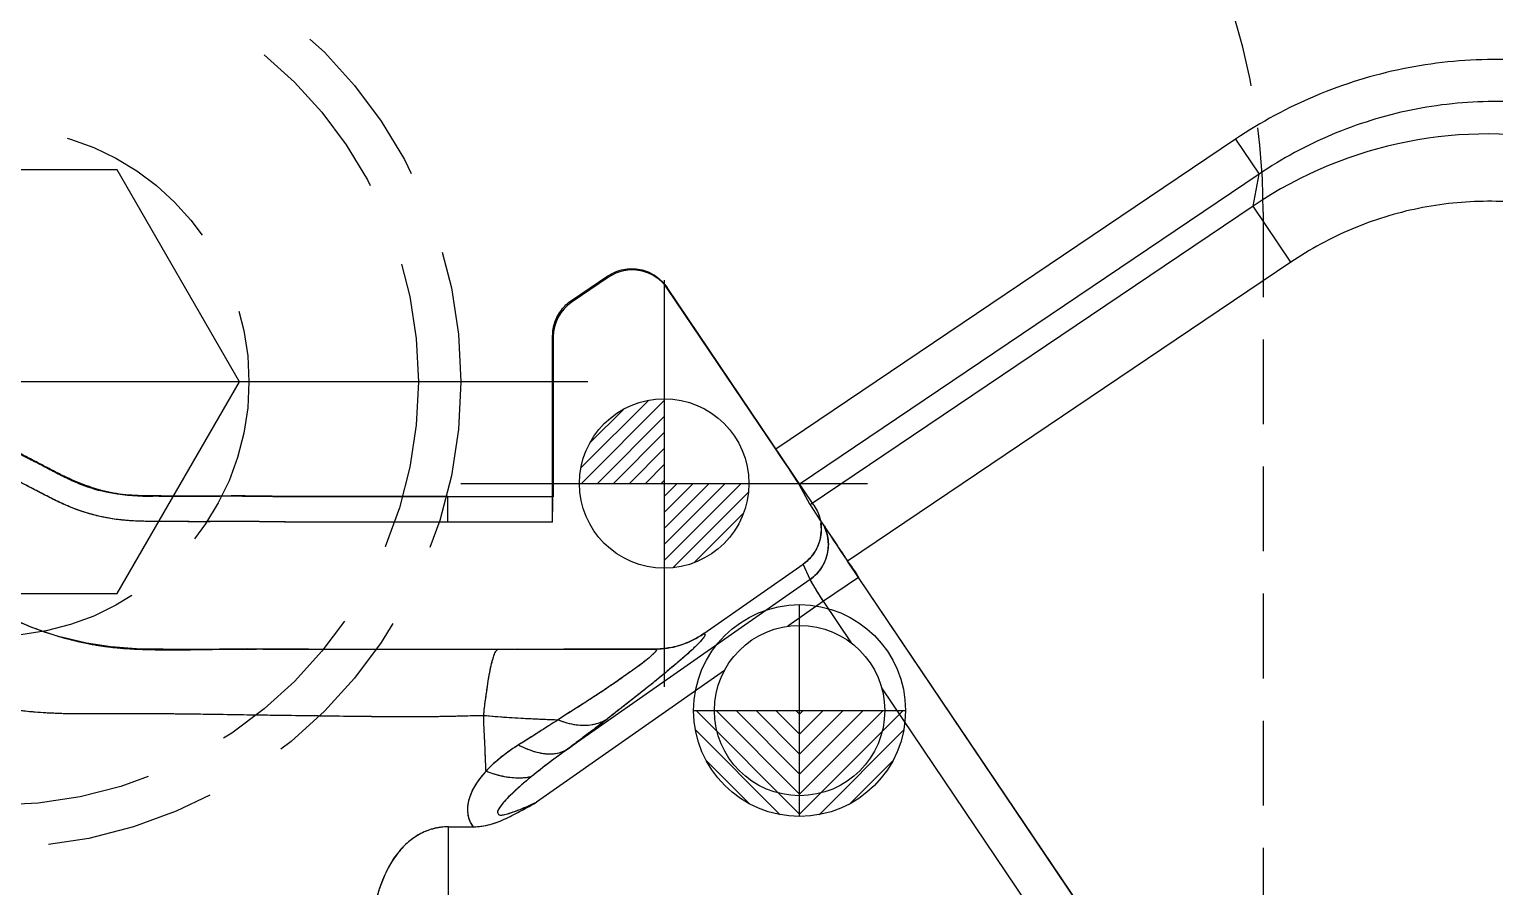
# Model space of a CAD drawing. Header units: millimetres. Extents: x 23075 to 24509, y -21593 to -20579.
# Drawn here: x 23728.56 to 23745.86, y -20904.84 to -20894.73 of the extents above; entities that cross this region are included whole.
import ezdxf

# ---------------------------------------------------------------- set-up
doc = ezdxf.new("R2010")
doc.units = ezdxf.units.MM
doc.header["$LTSCALE"] = 8
for name, pattern in [('CENTER', [2, 1.25, -0.25, 0.25, -0.25]), ('CENTER2', [1.125, 0.75, -0.125, 0.125, -0.125]), ('HIDDEN', [0.375, 0.25, -0.125]), ('HIDDEN2', [0.1875, 0.125, -0.0625])]:
    doc.linetypes.add(name, pattern=pattern)
for name, color, linetype in [('Cav-cor', 30, 'Continuous'), ('PIN', 5, 'Continuous'), ('PRODUCT', 1, 'Continuous'), ('SCREW', 52, 'HIDDEN')]:
    doc.layers.add(name, color=color, linetype=linetype)

# ---------------------------------------------------------------- blocks, each defined once
blk = doc.blocks.new('20100512.182342')
at = {"linetype": 'HIDDEN'}
blk.add_circle((0, 0), 5.5, dxfattribs=at)
at = {"layer": 'SCREW', "linetype": 'CENTER', "ltscale": 5}
for p, q in [((0, -7.042), (0, 7.042)), ((-7, 0), (7, 0))]:
    blk.add_line(p, q, dxfattribs=at)
at = {"layer": 'SCREW', "linetype": 'Continuous'}
blk.add_lwpolyline([(-1.443, 2.5), (-2.887, 0), (-1.443, -2.5), (1.443, -2.5), (2.887, 0), (1.443, 2.5)], close=True, dxfattribs=at)
at = {"layer": 'SCREW'}
for radius in [5, 3]:
    blk.add_circle((0, 0), radius, dxfattribs=at)

msp = doc.modelspace()

# ---------------------------------------------------------------- hatches: boundary and pattern name
at = {"layer": 'PIN', "linetype": 'CENTER2'}
h = msp.add_hatch(dxfattribs=at)
h.set_pattern_fill('ANSI31', color=181, scale=1.066667, angle=270, style=0)
h.set_pattern_definition([(225, (23918.82704, -21174.73043), (-0.094280904, 0.094280904), [])])
h.paths.add_polyline_path([(23736.056, -20900.085), (23735.056, -20900.085, -0.414214), (23736.056, -20899.085)])
h.paths.add_polyline_path([(23736.056, -20901.085), (23736.056, -20900.085), (23737.056, -20900.085, -0.414214)])
h = msp.add_hatch(dxfattribs=at)
h.set_pattern_fill('ANSI31', color=4, scale=1.333333, angle=90, style=0)
h.set_pattern_definition([(135, (23966.11667, -20559.45793), (-0.11785113, -0.11785113), [])])
h.paths.add_polyline_path([(23737.653, -20902.765), (23736.403, -20902.765, 0.414214), (23737.653, -20904.015)])
h = msp.add_hatch(dxfattribs=at)
h.set_pattern_fill('ANSI31', color=4, scale=1.333333, angle=90, style=0)
h.set_pattern_definition([(45, (23509.1903, -20559.45793), (0.11785113, -0.11785113), [])])
h.paths.add_polyline_path([(23737.653, -20902.765), (23738.903, -20902.765, -0.414214), (23737.653, -20904.015)])

# ---------------------------------------------------------------- linework, layer by layer
at = {"linetype": 'HIDDEN2'}
msp.add_lwpolyline([(23743.125, -20896.885), (23743.125, -20910.885, -0.414214), (23735.125, -20918.885), (23711.125, -20918.885, -0.414214), (23703.125, -20910.885), (23703.125, -20896.885, -0.414214), (23711.125, -20888.885), (23735.125, -20888.885, -0.414214)], format="xyb", close=True, dxfattribs=at)
at = {"layer": 'Cav-cor', "color": 241}
for p, q in [((23742.799, -20896.021), (23737.373, -20899.681)), ((23742.799, -20896.021), (23743.078, -20896.434)), ((23743.078, -20896.434), (23737.648, -20900.096)), ((23743.004, -20896.812), (23743.078, -20896.434)), ((23743.004, -20896.812), (23737.778, -20900.337)), ((23743.45, -20897.473), (23743.004, -20896.812)), ((23743.45, -20897.473), (23738.218, -20901.001)), ((23735.398, -20897.652), (23734.968, -20897.941)), ((23737.373, -20899.681), (23736.096, -20897.788)), ((23734.746, -20898.359), (23734.746, -20900.243)), ((23737.778, -20900.337), (23737.648, -20900.096)), ((23733.497, -20900.239), (23733.497, -20900.275)), ((23733.519, -20900.243), (23733.497, -20900.243)), ((23733.497, -20900.275), (23733.498, -20900.54)), ((23736.522, -20901.857), (23737.695, -20901.036)), ((23737.778, -20901.217), (23737.695, -20901.036)), ((23744.657, -20910.548), (23738.218, -20901.001)), ((23737.778, -20901.217), (23734.915, -20903.222)), ((23738.35, -20901.195), (23737.934, -20901.476)), ((23737.934, -20901.476), (23737.514, -20901.769)), ((23738.266, -20901.967), (23737.934, -20901.476)), ((23731.144, -20902.038), (23730.47, -20902.043)), ((23731.86, -20902.041), (23731.144, -20902.038)), ((23731.86, -20902.041), (23734.33, -20902.038)), ((23734.167, -20902.039), (23734.612, -20902.039)), ((23735.946, -20902.04), (23734.87, -20902.039)), ((23735.986, -20902.039), (23735.946, -20902.04)), ((23736.766, -20902.293), (23734.548, -20903.846)), ((23744.242, -20910.828), (23738.622, -20902.496)), ((23733.51, -20909.64), (23733.51, -20904.137))]:
    msp.add_line(p, q, dxfattribs=at)
msp.add_lwpolyline([(23730.47, -20902.043), (23730.145, -20902.042), (23729.829, -20902.035), (23729.525, -20902.013), (23729.238, -20901.969), (23728.943, -20901.899)], dxfattribs=at)
msp.add_circle((23737.653, -20902.765), 1.005, dxfattribs=at)
for centre, radius, start, end in [((23745.789, -20900.942), 4.982, 34.0097, 123.9903), ((23735.679, -20898.068), 0.503, 33.9344, 123.9822), ((23735.249, -20898.359), 0.503, 124.003, 180.026), ((23737.491, -20900.806), 0.502, 304.9288, 24.5512), ((23735.942, -20901.028), 1.012, 272.5067, 304.9774), ((23734.911, -20839.684), 62.356, 269.72477, 269.96166), ((23700.395, -20857.603), 57.208, 307.1142, 307.7026), ((23733.812, -20780.018), 124.119, 269.86064, 269.99463)]:
    msp.add_arc(centre, radius, start, end, dxfattribs=at)
for centre, major_axis, ratio, start_param, end_param in [((23737.369, -20899.683), (-0.28, 0.415), 0.008727, -3.054326, -1.570796), ((23738.224, -20900.997), (-0.447, 0.663), 0.008727, 0.087266, 1.570796), ((23737.407, -20900.624), (-0.209, 0.458), 0.998583, -2.9599, -1.865139)]:
    msp.add_ellipse(centre, major_axis=major_axis, ratio=ratio, start_param=start_param, end_param=end_param, dxfattribs=at)
for points, knots in [([(23750.405, -20897.499), (23750.205, -20897.202), (23749.745, -20896.646), (23748.908, -20895.963), (23747.952, -20895.456), (23746.916, -20895.146), (23745.839, -20895.046), (23744.763, -20895.158), (23743.731, -20895.477), (23743.096, -20895.821), (23742.799, -20896.021)], [0, 0, 0, 0, 0.124964, 0.249952, 0.374967, 0.500005, 0.625041, 0.750054, 0.87504, 1, 1, 1, 1]), ([(23749.992, -20897.778), (23749.811, -20897.508), (23749.393, -20897.002), (23748.632, -20896.38), (23747.763, -20895.919), (23746.821, -20895.637), (23745.841, -20895.545), (23744.863, -20895.647), (23743.924, -20895.939), (23743.347, -20896.251), (23743.078, -20896.434)], [0, 0, 0, 0, 0.124962, 0.24995, 0.374966, 0.500005, 0.625043, 0.750056, 0.875041, 1, 1, 1, 1]), ([(23749.258, -20898.602), (23749.105, -20898.375), (23748.754, -20897.95), (23748.114, -20897.428), (23747.385, -20897.041), (23746.594, -20896.805), (23745.771, -20896.728), (23744.95, -20896.813), (23744.161, -20897.057), (23743.677, -20897.32), (23743.45, -20897.473)], [0, 0, 0, 0, 0.124999, 0.249999, 0.375, 0.5, 0.625, 0.750001, 0.875001, 1, 1, 1, 1]), ([(23733.497, -20900.243), (23733.258, -20900.243), (23732.9, -20900.243), (23732.422, -20900.243), (23732.064, -20900.244), (23731.706, -20900.244), (23731.347, -20900.24), (23730.989, -20900.235), (23730.631, -20900.239), (23730.272, -20900.237), (23729.914, -20900.238), (23729.555, -20900.216), (23729.265, -20900.138), (23729.044, -20900.045), (23728.884, -20899.964), (23728.726, -20899.881), (23728.514, -20899.77), (23728.247, -20899.637), (23728.03, -20899.537), (23727.919, -20899.491)], [0, 0, 0, 0, 0.125004, 0.187506, 0.250008, 0.31251, 0.375013, 0.437513, 0.500016, 0.562518, 0.625022, 0.687512, 0.749984, 0.781247, 0.812499, 0.843751, 0.875002, 0.937503, 1, 1, 1, 1]), ([(23733.498, -20900.54), (23733.254, -20900.54), (23732.888, -20900.54), (23732.4, -20900.54), (23732.034, -20900.54), (23731.668, -20900.542), (23731.363, -20900.537), (23731.119, -20900.534), (23730.875, -20900.534), (23730.57, -20900.537), (23730.266, -20900.535), (23730.022, -20900.534), (23729.839, -20900.531), (23729.656, -20900.519), (23729.414, -20900.484), (23729.178, -20900.419), (23728.953, -20900.325), (23728.789, -20900.244), (23728.627, -20900.159), (23728.411, -20900.046), (23728.138, -20899.909), (23727.917, -20899.807), (23727.804, -20899.76)], [0, 0, 0, 0, 0.125008, 0.187512, 0.250016, 0.312521, 0.375025, 0.406277, 0.437529, 0.500033, 0.562537, 0.593789, 0.625041, 0.656292, 0.687542, 0.749991, 0.781243, 0.812496, 0.843748, 0.875, 0.937503, 1, 1, 1, 1]), ([(23734.739, -20900.54), (23734.739, -20900.504), (23734.739, -20900.436), (23734.74, -20900.355), (23734.741, -20900.301), (23734.742, -20900.272), (23734.743, -20900.253), (23734.743, -20900.243), (23734.744, -20900.24)], [0, 0, 0, 0, 0.364849, 0.679925, 0.804752, 0.9019, 0.96769, 1, 1, 1, 1]), ([(23737.934, -20901.476), (23737.914, -20901.444), (23737.885, -20901.398), (23737.849, -20901.339), (23737.825, -20901.301), (23737.806, -20901.269), (23737.792, -20901.245), (23737.783, -20901.228), (23737.778, -20901.22), (23737.778, -20901.217)], [0, 0, 0, 0, 0.370613, 0.53917, 0.688394, 0.813049, 0.908582, 0.971614, 1, 1, 1, 1]), ([(23728.152, -20901.586), (23728.28, -20901.647), (23728.538, -20901.766), (23728.806, -20901.86), (23728.943, -20901.899)], [0, 0, 0, 0, 0.500013, 1, 1, 1, 1]), ([(23728.943, -20901.899), (23729.134, -20901.954), (23729.526, -20902.033), (23730.124, -20902.053), (23730.621, -20902.044), (23731.019, -20902.039), (23731.417, -20902.038), (23731.915, -20902.042), (23732.512, -20902.04), (23733.109, -20902.041), (23733.507, -20902.04), (23733.706, -20902.04)], [0, 0, 0, 0, 0.12494, 0.249918, 0.374929, 0.437436, 0.499943, 0.624958, 0.749972, 0.874986, 1, 1, 1, 1]), ([(23736.522, -20901.857), (23736.527, -20901.858), (23736.539, -20901.861), (23736.537, -20901.878), (23736.53, -20901.89), (23736.517, -20901.91), (23736.493, -20901.939), (23736.454, -20901.98), (23736.404, -20902.029), (23736.343, -20902.086), (23736.27, -20902.151), (23736.186, -20902.222), (23736.057, -20902.33), (23735.877, -20902.477), (23735.639, -20902.665), (23735.47, -20902.797), (23735.381, -20902.865)], [0, 0, 0, 0, 0.009371, 0.018818, 0.026703, 0.037066, 0.064594, 0.100778, 0.145958, 0.199899, 0.262623, 0.333953, 0.41234, 0.586879, 0.78384, 1, 1, 1, 1]), ([(23733.927, -20902.822), (23733.929, -20902.761), (23733.947, -20902.648), (23733.968, -20902.489), (23733.989, -20902.353), (23734.01, -20902.243), (23734.033, -20902.157), (23734.053, -20902.095), (23734.073, -20902.058), (23734.09, -20902.043), (23734.099, -20902.039), (23734.102, -20902.039)], [0, 0, 0, 0, 0.223476, 0.420277, 0.589505, 0.727934, 0.835284, 0.915222, 0.967365, 0.985517, 1, 1, 1, 1]), ([(23734.87, -20902.04), (23735.048, -20902.04), (23735.406, -20902.04), (23735.764, -20902.041), (23735.943, -20902.04)], [0, 0, 0, 0, 0.499999, 1, 1, 1, 1]), ([(23735.946, -20902.04), (23735.949, -20902.04), (23735.955, -20902.04), (23735.962, -20902.043), (23735.964, -20902.05), (23735.961, -20902.058), (23735.954, -20902.068), (23735.943, -20902.08), (23735.93, -20902.094), (23735.92, -20902.104), (23735.914, -20902.109)], [0, 0, 0, 0, 0.100131, 0.165537, 0.220268, 0.298743, 0.417953, 0.578549, 0.774031, 1, 1, 1, 1]), ([(23735.914, -20902.109), (23735.866, -20902.155), (23735.774, -20902.226), (23735.634, -20902.324), (23735.498, -20902.42), (23735.346, -20902.524), (23735.113, -20902.678), (23734.928, -20902.792), (23734.804, -20902.874)], [0, 0, 0, 0, 0.148559, 0.256416, 0.380748, 0.517797, 0.66797, 1, 1, 1, 1]), ([(23727.913, -20902.661), (23728.031, -20902.688), (23728.21, -20902.727), (23728.451, -20902.763), (23728.697, -20902.788), (23729.01, -20902.802), (23729.387, -20902.801), (23729.765, -20902.798), (23730.143, -20902.8), (23730.522, -20902.805), (23730.9, -20902.81), (23731.278, -20902.816), (23731.657, -20902.821), (23732.035, -20902.826), (23732.413, -20902.832), (23732.792, -20902.835), (23733.17, -20902.836), (23733.549, -20902.832), (23733.801, -20902.824), (23733.927, -20902.822)], [0, 0, 0, 0, 0.060546, 0.09081, 0.121483, 0.18369, 0.246415, 0.309218, 0.372042, 0.434854, 0.497629, 0.560424, 0.623226, 0.686023, 0.748819, 0.811623, 0.874432, 0.937224, 1, 1, 1, 1]), ([(23733.953, -20903.48), (23733.95, -20903.419), (23733.945, -20903.303), (23733.939, -20903.133), (23733.931, -20902.974), (23733.925, -20902.871), (23733.927, -20902.822)], [0, 0, 0, 0, 0.274833, 0.532416, 0.773639, 1, 1, 1, 1]), ([(23733.927, -20902.822), (23734.072, -20902.836), (23734.364, -20902.856), (23734.657, -20902.869), (23734.804, -20902.874)], [0, 0, 0, 0, 0.499, 1, 1, 1, 1]), ([(23734.804, -20902.874), (23734.728, -20902.923), (23734.573, -20903.022), (23734.418, -20903.121), (23734.338, -20903.17)], [0, 0, 0, 0, 0.490147, 1, 1, 1, 1]), ([(23734.804, -20902.874), (23734.855, -20902.895), (23734.958, -20902.928), (23735.112, -20902.944), (23735.257, -20902.925), (23735.343, -20902.889), (23735.381, -20902.865)], [0, 0, 0, 0, 0.278713, 0.53626, 0.774679, 1, 1, 1, 1]), ([(23734.338, -20903.17), (23734.303, -20903.193), (23734.165, -20903.283), (23734.037, -20903.39), (23733.953, -20903.48)], [0, 0, 0, 0, 0.253693, 1, 1, 1, 1]), ([(23734.338, -20903.17), (23734.39, -20903.198), (23734.492, -20903.244), (23734.648, -20903.28), (23734.792, -20903.275), (23734.878, -20903.244), (23734.915, -20903.222)], [0, 0, 0, 0, 0.29255, 0.55459, 0.787559, 1, 1, 1, 1]), ([(23733.953, -20903.48), (23734.044, -20903.515), (23734.222, -20903.564), (23734.409, -20903.561), (23734.491, -20903.543)], [0, 0, 0, 0, 0.53564, 1, 1, 1, 1]), ([(23733.953, -20903.48), (23733.912, -20903.525), (23733.835, -20903.619), (23733.766, -20903.755), (23733.736, -20903.871), (23733.731, -20903.963), (23733.75, -20904.055), (23733.782, -20904.111), (23733.801, -20904.137)], [0, 0, 0, 0, 0.250015, 0.495472, 0.617782, 0.741028, 0.867287, 1, 1, 1, 1]), ([(23734.491, -20903.543), (23734.456, -20903.572), (23734.403, -20903.616), (23734.335, -20903.676), (23734.284, -20903.722), (23734.235, -20903.77), (23734.195, -20903.81), (23734.165, -20903.843), (23734.143, -20903.869), (23734.124, -20903.896), (23734.104, -20903.923), (23734.087, -20903.952), (23734.09, -20903.981), (23734.106, -20903.996), (23734.122, -20903.999), (23734.14, -20903.998), (23734.164, -20903.995), (23734.192, -20903.989), (23734.236, -20903.975), (23734.291, -20903.956), (23734.357, -20903.932), (23734.421, -20903.904), (23734.485, -20903.876), (23734.527, -20903.856), (23734.548, -20903.846)], [0, 0, 0, 0, 0.125292, 0.187852, 0.250239, 0.312523, 0.37489, 0.405798, 0.436284, 0.466753, 0.497934, 0.527901, 0.556143, 0.569782, 0.584601, 0.601145, 0.618008, 0.65004, 0.681174, 0.744592, 0.808653, 0.8724, 0.93617, 1, 1, 1, 1]), ([(23733.8, -20904.137), (23733.868, -20904.137), (23734.004, -20904.117), (23734.162, -20904.054), (23734.282, -20903.993), (23734.401, -20903.929), (23734.49, -20903.88), (23734.548, -20903.846)], [0, 0, 0, 0, 0.250121, 0.500055, 0.625187, 0.750207, 1, 1, 1, 1]), ([(23733.51, -20904.137), (23733.449, -20904.136), (23733.328, -20904.152), (23733.161, -20904.221), (23733.02, -20904.324), (23732.867, -20904.49), (23732.731, -20904.74), (23732.666, -20904.955), (23732.64, -20905.064)], [0, 0, 0, 0, 0.133441, 0.263403, 0.389037, 0.511723, 0.754131, 1, 1, 1, 1])]:
    msp.add_open_spline(points, degree=3, knots=knots, dxfattribs=at)
for points in [[(23734.746, -20900.243), (23734.337, -20900.243), (23733.928, -20900.243), (23733.519, -20900.243)], [(23734.739, -20900.54), (23734.325, -20900.54), (23733.911, -20900.54), (23733.498, -20900.54)], [(23734.915, -20903.222), (23734.77, -20903.325), (23734.629, -20903.431), (23734.491, -20903.543)]]:
    msp.add_open_spline(points, degree=3, dxfattribs=at)
at = {"layer": 'PIN', "color": 181, "linetype": 'CENTER2'}
for p, q in [((23736.056, -20897.685), (23736.056, -20902.485)), ((23733.656, -20900.085), (23738.456, -20900.085))]:
    msp.add_line(p, q, dxfattribs=at)
at = {"layer": 'PIN', "color": 4, "linetype": 'CENTER2'}
for p, q in [((23737.653, -20904.015), (23737.653, -20901.515)), ((23736.403, -20902.765), (23738.903, -20902.765))]:
    msp.add_line(p, q, dxfattribs=at)
at = {"layer": 'PIN', "color": 181}
msp.add_circle((23736.056, -20900.085), 1, dxfattribs=at)
at = {"layer": 'PIN', "color": 4}
msp.add_circle((23737.653, -20902.765), 1.25, dxfattribs=at)
at = {"layer": 'PRODUCT'}
for p, q in [((23734.96, -20897.927), (23735.392, -20897.636)), ((23737.823, -20900.343), (23736.089, -20897.771)), ((23734.739, -20900.54), (23734.739, -20898.345)), ((23733.497, -20900.239), (23733.498, -20900.54)), ((23737.823, -20900.343), (23737.864, -20900.417)), ((23737.948, -20900.598), (23737.928, -20900.556)), ((23736.522, -20901.857), (23737.695, -20901.036)), ((23737.778, -20901.217), (23737.695, -20901.036)), ((23737.778, -20901.217), (23734.915, -20903.222)), ((23738.35, -20901.195), (23737.934, -20901.476)), ((23744.659, -20910.547), (23738.35, -20901.195)), ((23737.934, -20901.476), (23737.514, -20901.769)), ((23738.266, -20901.967), (23737.934, -20901.476)), ((23734.102, -20902.039), (23734.615, -20902.039)), ((23734.102, -20902.039), (23734.102, -20902.039)), ((23735.986, -20902.039), (23735.943, -20902.04)), ((23735.946, -20902.04), (23735.946, -20902.04)), ((23736.766, -20902.293), (23734.548, -20903.846)), ((23744.242, -20910.828), (23738.622, -20902.496)), ((23733.51, -20909.64), (23733.51, -20904.137))]:
    msp.add_line(p, q, dxfattribs=at)
msp.add_circle((23737.653, -20902.765), 1.005, dxfattribs=at)
for points, start_tangent, end_tangent in [([(23735.392, -20897.636), (23735.574, -20897.56), (23735.772, -20897.56), (23735.952, -20897.635), (23736.089, -20897.772)], (0.829038, 0.559193), (0.559193, -0.829038)), ([(23734.739, -20898.343), (23734.766, -20898.182), (23734.842, -20898.038), (23734.96, -20897.927)], (0, 1), (0.829111, 0.559084)), ([(23727.919, -20899.481), (23728.321, -20899.665), (23728.918, -20899.971), (23729.548, -20900.197), (23730.02, -20900.236)], (0.925317, -0.379195), (0.999987, -0.005009)), ([(23730.02, -20900.232), (23730, -20900.232), (23729.848, -20900.228), (23729.701, -20900.218), (23729.558, -20900.199), (23729.413, -20900.169), (23729.262, -20900.123), (23729.106, -20900.062), (23728.955, -20899.991), (23728.815, -20899.919), (23728.681, -20899.849), (23728.544, -20899.778), (23728.398, -20899.704), (23728.238, -20899.627), (23728.074, -20899.55), (23727.919, -20899.483)], (-0.999951, 0.009917), (-0.923441, 0.383739)), ([(23733.498, -20900.54), (23733.329, -20900.54), (23733.141, -20900.54), (23732.935, -20900.54), (23732.709, -20900.54), (23732.463, -20900.54), (23732.191, -20900.54), (23731.9, -20900.541), (23731.614, -20900.54), (23731.359, -20900.537), (23731.135, -20900.534), (23730.918, -20900.534), (23730.699, -20900.536), (23730.493, -20900.536), (23730.313, -20900.535), (23730.153, -20900.534), (23729.997, -20900.533), (23729.836, -20900.529), (23729.671, -20900.518), (23729.506, -20900.496), (23729.339, -20900.46), (23729.163, -20900.407), (23728.985, -20900.337), (23728.821, -20900.259), (23728.676, -20900.185), (23728.543, -20900.115), (23728.408, -20900.046), (23728.264, -20899.973), (23728.108, -20899.897), (23727.951, -20899.823), (23727.804, -20899.76)], (-1, -0.000942), (-0.923895, 0.382647)), ([(23731.45, -20900.237), (23731.363, -20900.236), (23731.137, -20900.233), (23730.917, -20900.233), (23730.697, -20900.234), (23730.493, -20900.235), (23730.314, -20900.234), (23730.154, -20900.233), (23730.02, -20900.232)], (-0.999904, 0.01385), (-0.999951, 0.009917)), ([(23731.45, -20900.236), (23731.858, -20900.239), (23732.748, -20900.239), (23733.497, -20900.239)], (0.999953, -0.009705), (0.999999, 0.001478)), ([(23733.497, -20900.239), (23733.329, -20900.239), (23733.141, -20900.239), (23732.935, -20900.239), (23732.709, -20900.239), (23732.463, -20900.239), (23732.191, -20900.239), (23731.9, -20900.239), (23731.616, -20900.239), (23731.45, -20900.237)], (-1, -0.000804), (-0.999904, 0.01385)), ([(23733.497, -20900.239), (23733.801, -20900.239), (23734.355, -20900.239), (23734.744, -20900.239)], (1, 0.000939), (1, -0.000377)), ([(23734.739, -20900.54), (23734.139, -20900.54), (23733.498, -20900.54)], (-1, 0.00038), (-1, -0.000929)), ([(23737.865, -20900.416), (23737.899, -20900.523), (23737.9, -20900.719), (23737.829, -20900.898), (23737.695, -20901.036)], (0.412098, -0.91114), (-0.819163, -0.573561)), ([(23737.982, -20900.703), (23737.984, -20900.897), (23737.912, -20901.077), (23737.778, -20901.217)], (0.203959, -0.97898), (-0.819452, -0.573148)), ([(23737.935, -20900.571), (23737.941, -20900.58), (23737.954, -20900.601), (23737.972, -20900.627), (23737.992, -20900.659), (23738.016, -20900.695)], (0.535285, -0.844672), (0.551136, -0.834415)), ([(23737.947, -20900.598), (23737.982, -20900.703)], (0.413831, -0.910354), (0.203959, -0.97898)), ([(23738.016, -20900.695), (23738.044, -20900.737), (23738.075, -20900.784), (23738.109, -20900.835)], (0.551136, -0.834415), (0.554537, -0.832159)), ([(23738.109, -20900.835), (23738.146, -20900.89), (23738.186, -20900.95), (23738.228, -20901.013), (23738.272, -20901.079), (23738.319, -20901.147), (23738.35, -20901.195)], (0.554537, -0.832159), (0.558993, -0.829172)), ([(23737.934, -20901.476), (23737.884, -20901.396), (23737.841, -20901.326), (23737.808, -20901.272), (23737.786, -20901.234), (23737.778, -20901.217)], (-0.534866, 0.844937), (-0.151867, 0.988401)), ([(23728.152, -20901.586), (23728.509, -20901.747), (23728.875, -20901.879), (23728.943, -20901.899)], (0.90208, -0.431569), (0.961362, -0.275289)), ([(23728.943, -20901.899), (23729.255, -20901.974), (23729.648, -20902.029), (23730.052, -20902.047), (23730.464, -20902.047), (23730.879, -20902.041), (23731.295, -20902.038), (23731.71, -20902.04), (23732.123, -20902.041), (23732.529, -20902.041), (23732.928, -20902.041), (23733.32, -20902.04), (23733.71, -20902.04), (23734.102, -20902.039)], (0.961362, -0.275289), (0.999948, 0.010199)), ([(23736.522, -20901.857), (23736.529, -20901.859), (23736.535, -20901.862), (23736.537, -20901.867), (23736.536, -20901.877), (23736.53, -20901.89), (23736.517, -20901.909), (23736.496, -20901.934), (23736.467, -20901.966), (23736.426, -20902.008), (23736.37, -20902.061), (23736.295, -20902.128), (23736.196, -20902.214), (23736.073, -20902.316), (23735.938, -20902.427), (23735.801, -20902.536), (23735.664, -20902.644), (23735.525, -20902.754), (23735.381, -20902.865)], (0.9987, -0.05097), (-0.791132, -0.611645)), ([(23736.522, -20901.857), (23736.343, -20901.957), (23736.146, -20902.019), (23735.986, -20902.039)], (-0.819161, -0.573564), (-0.999043, -0.043732)), ([(23733.927, -20902.822), (23733.933, -20902.746), (23733.942, -20902.673), (23733.952, -20902.605), (23733.961, -20902.539), (23733.979, -20902.42), (23733.996, -20902.316), (23734.014, -20902.23), (23734.032, -20902.161), (23734.05, -20902.106), (23734.068, -20902.068), (23734.077, -20902.056), (23734.087, -20902.046), (23734.095, -20902.041), (23734.102, -20902.039)], (0.033563, 0.999437), (0.996238, 0.086662)), ([(23734.615, -20902.039), (23734.68, -20902.04), (23734.868, -20902.04)], (0.999988, -0.00484), (1, -0.000763)), ([(23734.868, -20902.04), (23735.295, -20902.04), (23735.943, -20902.04)], (1, -0.000763), (0.999999, 0.001563)), ([(23735.946, -20902.04), (23735.951, -20902.04), (23735.958, -20902.042), (23735.962, -20902.045), (23735.963, -20902.05), (23735.96, -20902.059), (23735.951, -20902.071), (23735.936, -20902.087), (23735.914, -20902.109), (23735.884, -20902.137), (23735.842, -20902.172)], (1, -0.000392), (-0.776644, -0.629939)), ([(23735.842, -20902.172), (23735.784, -20902.217), (23735.707, -20902.273), (23735.608, -20902.343), (23735.484, -20902.429), (23735.352, -20902.52), (23735.218, -20902.608), (23735.085, -20902.694), (23734.946, -20902.782), (23734.804, -20902.874)], (-0.776644, -0.629939), (-0.83616, -0.548486)), ([(23727.913, -20902.661), (23728.151, -20902.712), (23728.39, -20902.753), (23728.634, -20902.78), (23728.883, -20902.795), (23729.134, -20902.801), (23729.387, -20902.801), (23729.891, -20902.799), (23730.396, -20902.803), (23730.9, -20902.81), (23731.405, -20902.818), (23731.909, -20902.824), (23732.413, -20902.831), (23732.918, -20902.835), (23733.17, -20902.835), (23733.422, -20902.833), (23733.675, -20902.827), (23733.927, -20902.822)], (0.97516, -0.221501), (0.999848, 0.01742)), ([(23733.953, -20903.48), (23733.952, -20903.455), (23733.942, -20903.226), (23733.938, -20903.118), (23733.933, -20903.015), (23733.928, -20902.916), (23733.927, -20902.822)], (-0.041919, 0.999121), (0.031484, 0.999504)), ([(23733.927, -20902.822), (23734.194, -20902.844), (23734.463, -20902.859), (23734.633, -20902.867), (23734.804, -20902.874)], (0.995154, -0.098324), (0.999327, -0.036688)), ([(23734.804, -20902.874), (23734.706, -20902.937), (23734.599, -20903.005), (23734.477, -20903.083), (23734.338, -20903.17)], (-0.838245, -0.545294), (-0.847077, -0.53147)), ([(23734.804, -20902.874), (23735.015, -20902.932), (23735.212, -20902.929), (23735.381, -20902.865)], (0.925365, -0.379076), (0.85092, 0.525295)), ([(23735.381, -20902.865), (23735.283, -20902.941), (23735.174, -20903.025), (23735.051, -20903.118), (23734.915, -20903.222)], (-0.791129, -0.611649), (-0.797028, -0.603943)), ([(23734.338, -20903.17), (23734.247, -20903.23), (23734.17, -20903.286), (23734.104, -20903.338), (23734.047, -20903.387), (23733.997, -20903.434), (23733.953, -20903.48)], (-0.846913, -0.531731), (-0.683871, -0.729603)), ([(23734.338, -20903.17), (23734.553, -20903.256), (23734.75, -20903.274), (23734.915, -20903.222)], (0.878481, -0.477778), (0.858402, 0.512978)), ([(23734.915, -20903.222), (23734.821, -20903.29), (23734.738, -20903.351), (23734.665, -20903.406), (23734.601, -20903.456), (23734.543, -20903.501), (23734.491, -20903.543)], (-0.814116, -0.580702), (-0.774563, -0.632497)), ([(23733.953, -20903.48), (23734.144, -20903.537), (23734.327, -20903.559), (23734.491, -20903.543)], (0.932264, -0.361778), (0.976012, 0.217715)), ([(23733.953, -20903.48), (23733.881, -20903.566), (23733.817, -20903.66), (23733.77, -20903.758), (23733.742, -20903.856), (23733.735, -20903.951), (23733.751, -20904.044), (23733.801, -20904.137)], (-0.675048, -0.737773), (0.605869, -0.795564)), ([(23734.491, -20903.543), (23734.395, -20903.623), (23734.302, -20903.706), (23734.22, -20903.785), (23734.155, -20903.855), (23734.111, -20903.914), (23734.089, -20903.961), (23734.101, -20903.991), (23734.15, -20903.997), (23734.228, -20903.977), (23734.328, -20903.942), (23734.438, -20903.896), (23734.548, -20903.846)], (-0.774511, -0.632561), (0.905305, 0.424763)), ([(23733.8, -20904.137), (23734.043, -20904.097), (23734.289, -20903.989), (23734.548, -20903.846)], (1, 0.000279), (0.86757, 0.497315)), ([(23733.51, -20904.137), (23733.32, -20904.163), (23733.13, -20904.247), (23732.965, -20904.385), (23732.828, -20904.569), (23732.72, -20904.798), (23732.64, -20905.064)], (-0.999998, 0.002105), (-0.231103, -0.972929)), ([(23733.51, -20904.137), (23733.656, -20904.137), (23733.8, -20904.137)], (0.999998, -0.002105), (1, 0.000233))]:
    msp.add_spline(points, degree=3, dxfattribs=dict(at, start_tangent=start_tangent, end_tangent=end_tangent))

# ---------------------------------------------------------------- block references
at = {"linetype": 'Continuous', "rotation": 180}
msp.add_blockref('20100512.182342', (23728.156, -20898.885), dxfattribs=at)

doc.saveas('drawing.dxf')
